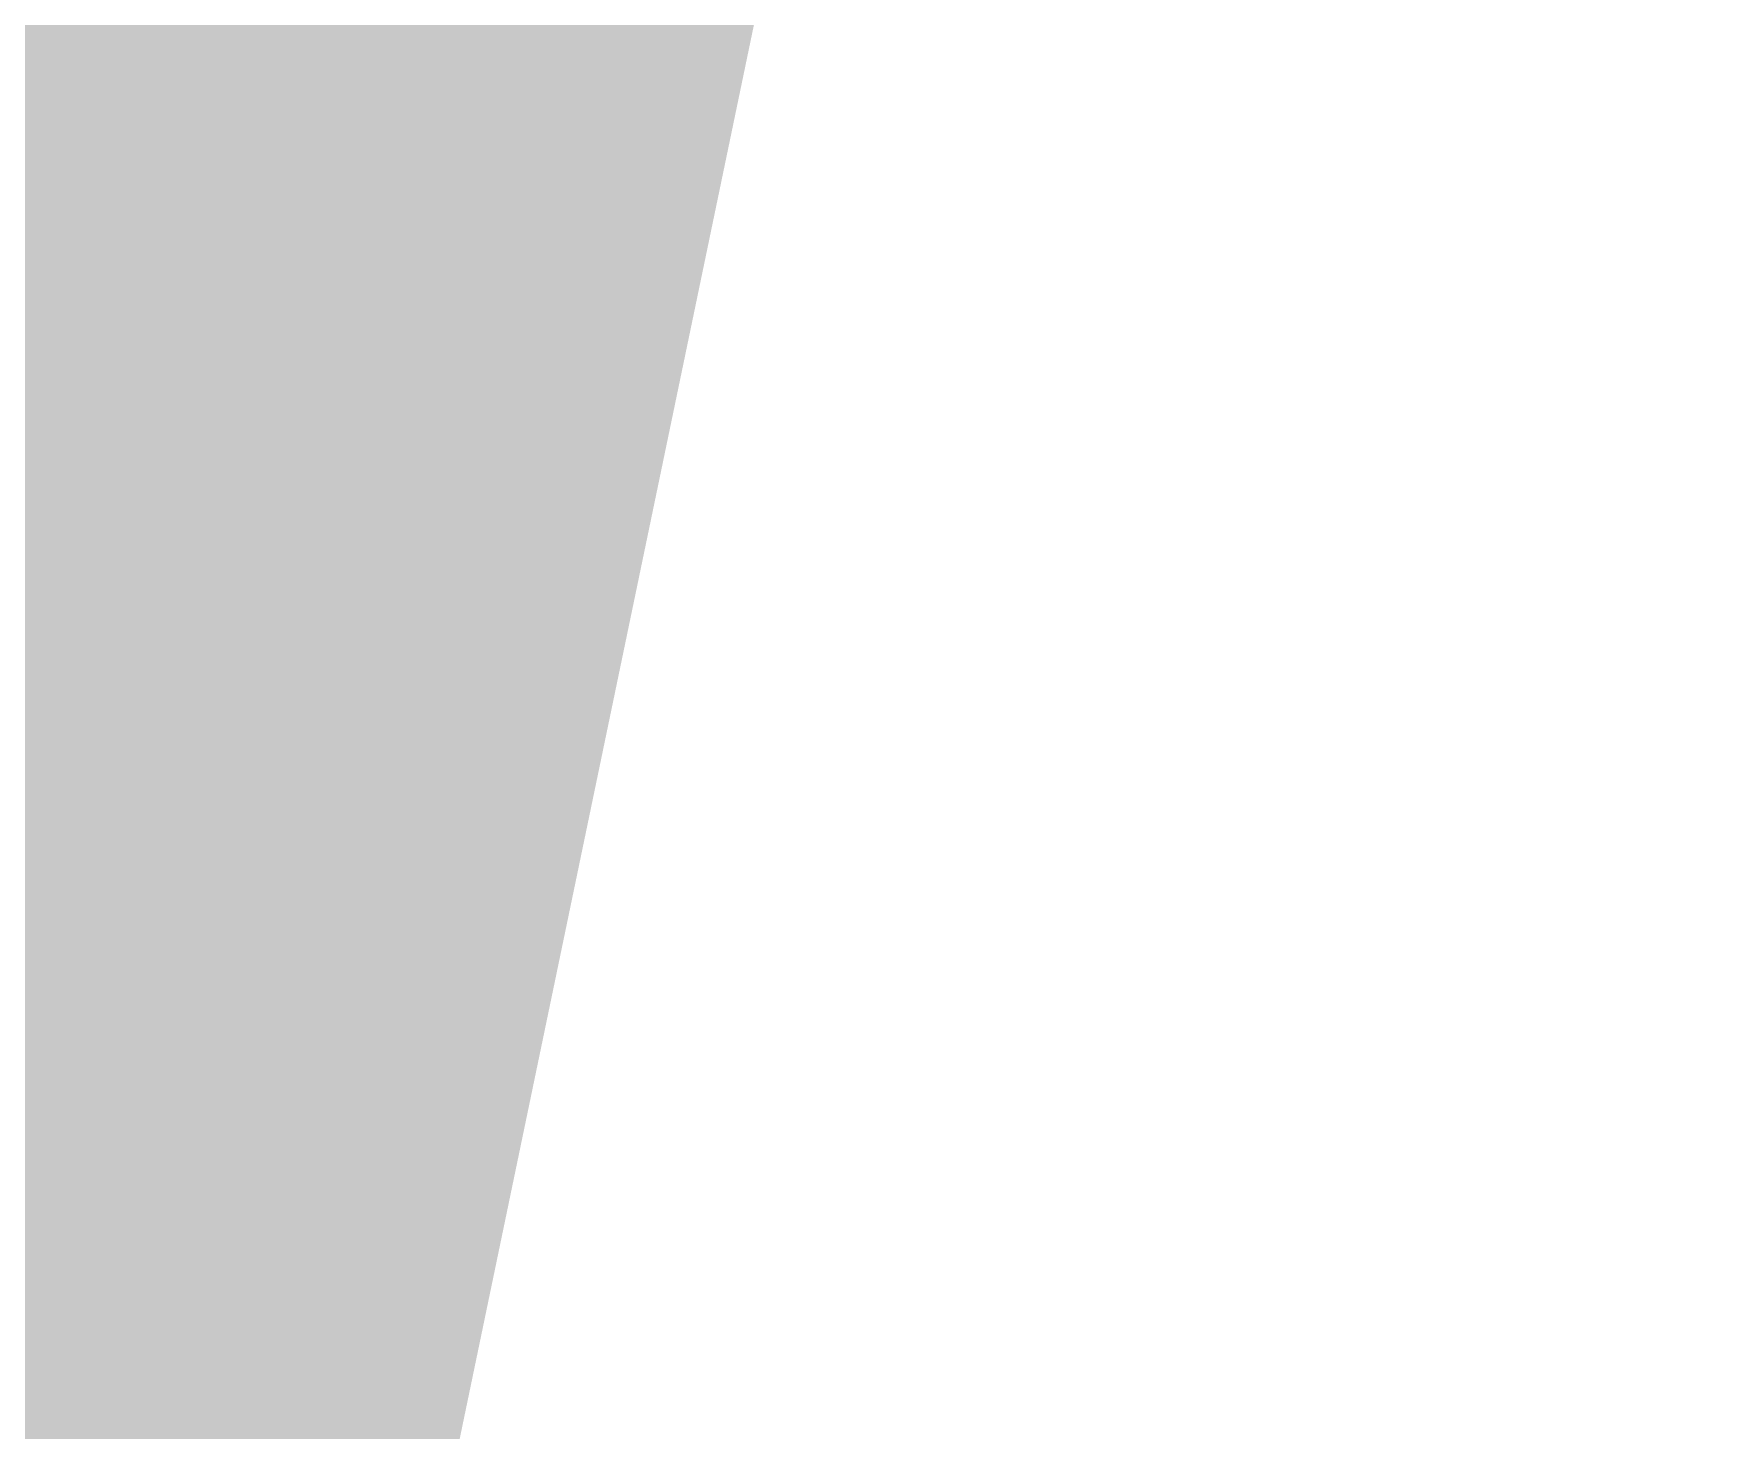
# Model space of a CAD drawing. Header units: metres. Extents: x 326467 to 340077, y 1811030 to 1824953.
# Drawn here: x 329607.19 to 329610.292, y 1813004.369 to 1813006.938 of the extents above; entities that cross this region are included whole.
import ezdxf

# ---------------------------------------------------------------- set-up
doc = ezdxf.new("R2010")
doc.units = ezdxf.units.M
doc.header["$MEASUREMENT"] = 0
for name, color, linetype in [('CRZ LINE FOR RIVER OR CREEK', 84, 'Continuous'), ('MANGROOVE', 112, 'Continuous'), ('NDZ-200M FROM CRZ', 30, 'Continuous')]:
    doc.layers.add(name, color=color, linetype=linetype)

# ---------------------------------------------------------------- blocks, each defined once
blk = doc.blocks.new('16')
at = {"layer": 'CRZ LINE FOR RIVER OR CREEK', "ltscale": 0.1, "const_width": 3.0321, "flags": 128}
blk.add_lwpolyline([(329553.7488, 1812890.105), (329595.2096, 1812950.4347), (329612.0033, 1813031.1715), (329648.9468, 1813103.666), (329708.4457, 1813180.7714), (329759.0284, 1813224.1159), (329775.5726, 1813272.5081), (329790.4542, 1813367.4111), (329809.16, 1813433.9815)], dxfattribs=at)
at = {"layer": 'MANGROOVE', "const_width": 3.0321, "flags": 128}
blk.add_lwpolyline([(329441.8047, 1812747.0033), (329495.3185, 1812826.4453), (329509.2523, 1812862.8493), (329546.7995, 1812893.7224), (329583.672, 1812941.1634), (329604.7673, 1813003.1012), (329619.4276, 1813062.8097), (329615.6965, 1813084.3146), (329601.8899, 1813099.1679), (329589.2356, 1813119.0206), (329582.7063, 1813138.826), (329570.5705, 1813150.8606), (329568.4413, 1813148.7637), (329539.9883, 1813128.7667), (329527.7986, 1813120.7741), (329515.5465, 1813104.6954), (329503.232, 1813080.5306), (329490.824, 1813044.2365), (329474.3734, 1813007.9736), (329445.7333, 1812963.7182), (329380.3367, 1812871.2266), (329306.8242, 1812774.7543)], dxfattribs=at)
at = {"layer": 'NDZ-200M FROM CRZ', "const_width": 3.0321, "flags": 128}
blk.add_lwpolyline([(328500.1042, 1812715.8481), (328586.46, 1812675.1869), (328687.3649, 1812654.1917), (328814.7943, 1812626.2937), (328896.9786, 1812575.7512), (329009.8235, 1812530.404), (329088.6041, 1812523.7311), (329177.6468, 1812537.1956), (329273.3183, 1812592.8349), (329399.3009, 1812709.3477), (329470.4714, 1812762.2722), (329553.7488, 1812890.105), (329595.2096, 1812950.4347), (329612.0033, 1813031.1715), (329648.9468, 1813103.666), (329700.3755, 1813170.313), (329708.4457, 1813180.7714), (329759.0284, 1813224.1159), (329775.5726, 1813272.5081), (329790.4542, 1813367.4111), (329809.16, 1813433.9815)], dxfattribs=at)

msp = doc.modelspace()

# ---------------------------------------------------------------- block references
msp.add_blockref('16', (0, 0))

doc.saveas('drawing.dxf')
